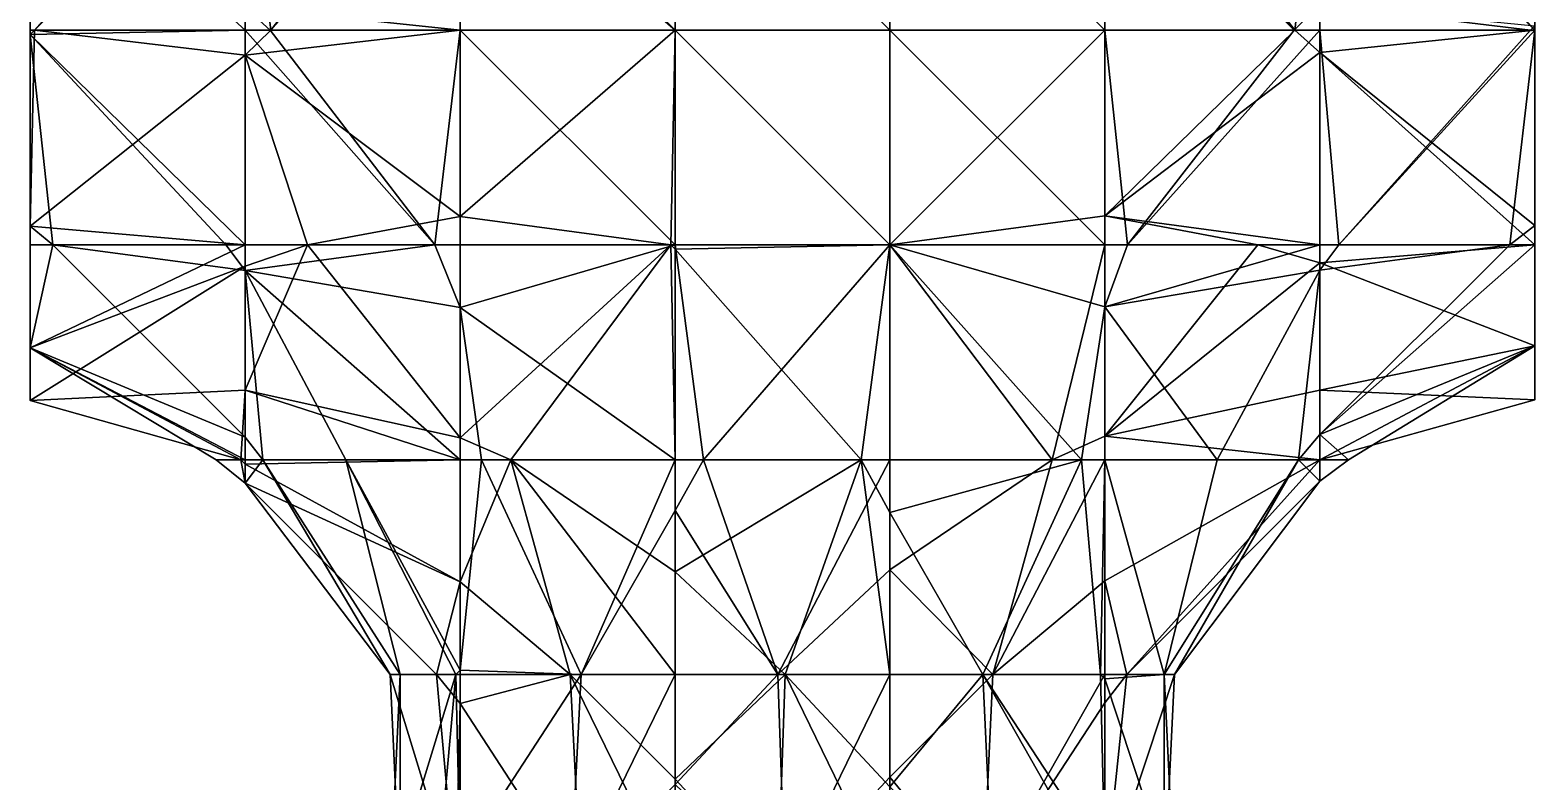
# Model space of a CAD drawing. Extents: x -3.14 to 3.14, y -3.14 to 3.14.
# Drawn here: x -3.142 to 0, y -1.571 to 0 of the extents above; entities that cross this region are included whole.
import ezdxf

# ---------------------------------------------------------------- set-up
doc = ezdxf.new("R2010")
doc.units = 0

msp = doc.modelspace()

# ---------------------------------------------------------------- linework, layer by layer
at = {"color": 7}
for p, q in [((-2.7322, 0.4488, -3.1416), (-3.1326, 0, -3.1416)), ((-3.1416, 0, 0.009), (-3.1416, 0.4084, 0.4488)), ((-3.1326, 0, -3.1416), (-3.1416, -0.009, -3.1416)), ((-3.1416, -0.009, 0), (-3.1416, 0, 0.009)), ((-0.4094, -0.4488, -3.1416), (-0.009, 0, -3.1416)), ((0, 0, 3.1416), (-0.4094, -0.4488, 3.1416)), ((-0.009, 0, -3.1416), (0, 0.009, -3.1416)), ((-3.1416, -0.009, -3.1416), (-3.1416, -0.4094, -2.6928)), ((-3.1416, -0.4094, -0.4488), (-3.1416, -0.009, 0)), ((-3.1416, -0.4094, -2.6928), (-3.1416, -0.4488, -2.6401)), ((-3.1416, -0.4488, -0.5015), (-3.1416, -0.4094, -0.4488)), ((-3.1416, -0.4488, -2.6401), (-3.1416, -0.6636, -2.244)), ((-3.1416, -0.6636, -0.8976), (-3.1416, -0.4488, -0.5015)), ((-0.4488, -0.5015, -3.1416), (-0.4094, -0.4488, -3.1416)), ((-0.4094, -0.4488, 3.1416), (-0.4488, -0.5015, 3.1416)), ((-0.6636, -0.8976, -3.1416), (-0.4488, -0.5015, -3.1416)), ((-0.4488, -0.5015, 3.1416), (-0.6636, -0.8976, 3.1416)), ((-3.1416, -0.6636, -2.244), (-3.1416, -0.7739, -1.7952)), ((-3.1416, -0.7739, -1.3464), (-3.1416, -0.6636, -0.8976)), ((-3.1416, -0.7739, -1.7952), (-3.1416, -0.7739, -1.3464)), ((-0.7739, -1.3464, -3.1416), (-0.6636, -0.8976, -3.1416)), ((-0.6636, -0.8976, 3.1416), (-0.7739, -1.3464, 3.1416)), ((-0.7739, -1.7952, -3.1416), (-0.7739, -1.3464, -3.1416)), ((-0.7739, -1.3464, 3.1416), (-0.7739, -1.7952, 3.1416))]:
    msp.add_line(p, q, dxfattribs=at)
at = {"color": 30}
for points in [[(-3.1326, 0, -3.1416), (-2.7322, 0.4488, -3.1416), (-2.6928, 0.4488, -3.0944)], [(-3.1326, 0, -3.1416), (-2.6928, 0.4488, -3.0944), (-2.6928, 0, -2.7332)], [(-2.6928, 0.4488, -3.0944), (-2.2912, 0.4488, -2.6928), (-2.6391, 0, -2.6928)], [(-2.6928, 0.4488, -3.0944), (-2.6391, 0, -2.6928), (-2.6928, 0, -2.7332)], [(-2.6391, 0, -2.6928), (-2.2912, 0.4488, -2.6928), (-2.244, 0.4488, -2.6556)], [(-2.6391, 0, -2.6928), (-2.244, 0.4488, -2.6556), (-2.244, 0, -2.4822)], [(-2.244, 0.4488, -2.6556), (-1.7952, 0.4488, -2.3896), (-1.7952, 0, -2.3689)], [(-2.244, 0.4488, -2.6556), (-1.7952, 0, -2.3689), (-2.244, 0, -2.4822)], [(-1.7952, 0, 0.7739), (-1.7952, 0.4488, 0.8976), (-2.244, 0.3884, 0.8976)], [(-1.7952, 0.4488, -2.3896), (-1.3464, 0.4488, -2.253), (-1.3464, 0, -2.3689)], [(-1.7952, 0.4488, -2.3896), (-1.3464, 0, -2.3689), (-1.7952, 0, -2.3689)], [(-1.3464, 0, 0.7739), (-1.3464, 0.4488, 0.7522), (-1.7952, 0.4488, 0.8976)], [(-1.3464, 0, 0.7739), (-1.7952, 0.4488, 0.8976), (-1.7952, 0, 0.7739)], [(-1.7952, 0, 0.7739), (-1.7952, 0.4488, 0.8976), (-1.7952, 0.4488, 0.8976)], [(-0.8976, 0, 0.6636), (-0.8976, 0.4488, 0.4934), (-1.3464, 0.4488, 0.7522)], [(-0.8976, 0, 0.6636), (-1.3464, 0.4488, 0.7522), (-1.3464, 0, 0.7739)], [(-1.3464, 0.4488, -2.253), (-0.8976, 0.3895, -2.244), (-0.8976, 0, -2.4822)], [(-1.3464, 0.4488, -2.253), (-0.8976, 0, -2.4822), (-1.3464, 0, -2.3689)], [(-0.5015, 0, 0.4488), (-0.8451, 0.4488, 0.4488), (-0.8976, 0.4488, 0.4934)], [(-0.5015, 0, 0.4488), (-0.8976, 0.4488, 0.4934), (-0.8976, 0, 0.6636)], [(-0.4488, 0.4488, 0.0525), (-0.8451, 0.4488, 0.4488), (-0.5015, 0, 0.4488)], [(-0.4488, 0.4488, 0.0525), (-0.5015, 0, 0.4488), (-0.4488, 0, 0.4094)], [(0, 0, 0), (-0.4084, 0.4488, 0), (-0.4488, 0.4488, 0.0525)], [(0, 0, 0), (-0.4488, 0.4488, 0.0525), (-0.4488, 0, 0.4094)], [(0, 0.4094, -0.4488), (-0.4084, 0.4488, 0), (0, 0, 0)], [(0, 0.4094, -0.4488), (0, 0, 0), (0, 0, 0)], [(-2.6928, 0, 0.4094), (-2.6928, 0.0472, 0.4488), (-3.1416, 0.4084, 0.4488)], [(-2.6928, 0, 0.4094), (-3.1416, 0.4084, 0.4488), (-3.1416, 0, 0.009)], [(-2.6928, 0.0472, 0.4488), (-2.244, 0, 0.6636), (-2.244, 0.3884, 0.8976)], [(-1.7952, 0, 0.7739), (-2.244, 0.3884, 0.8976), (-2.244, 0, 0.6636)], [(-0.8976, 0.3895, -2.244), (-0.4488, 0.0525, -2.6928), (-0.5025, 0, -2.6928)], [(-0.8976, 0.3895, -2.244), (-0.5025, 0, -2.6928), (-0.8976, 0, -2.4822)], [(-2.6401, 0, 0.4488), (-2.6928, 0.0472, 0.4488), (-2.6928, 0, 0.4094)], [(-2.6928, 0.0472, 0.4488), (-2.6401, 0, 0.4488), (-2.244, 0, 0.6636)], [(-0.5025, 0, -2.6928), (-0.4488, 0.0525, -2.6928), (-0.4488, 0, -2.7332)], [(-0.4488, 0.0525, -2.6928), (0, 0.009, -3.1416), (-0.009, 0, -3.1416)], [(-0.4488, 0.0525, -2.6928), (-0.009, 0, -3.1416), (-0.4488, 0, -2.7332)], [(-3.1326, 0, -3.1416), (-2.6928, -0.0525, -2.6928), (-3.1416, -0.4094, -2.6928)], [(-3.1326, 0, -3.1416), (-3.1416, -0.4094, -2.6928), (-3.1416, -0.009, -3.1416)], [(-3.1416, -0.009, 0), (-2.6928, -0.4488, 0.0525), (-2.6928, 0, 0.4094)], [(-3.1416, -0.009, 0), (-2.6928, 0, 0.4094), (-3.1416, 0, 0.009)], [(-3.1326, 0, -3.1416), (-2.6928, 0, -2.7332), (-2.6928, -0.0525, -2.6928)], [(-2.6391, 0, -2.6928), (-2.6928, -0.0525, -2.6928), (-2.6928, 0, -2.7332)], [(-2.2965, -0.4488, 0.4488), (-2.6401, 0, 0.4488), (-2.6928, 0, 0.4094)], [(-2.2965, -0.4488, 0.4488), (-2.6928, 0, 0.4094), (-2.6928, -0.4488, 0.0525)], [(-2.6928, -0.0525, -2.6928), (-2.6391, 0, -2.6928), (-2.244, 0, -2.4822)], [(-2.6928, -0.0525, -2.6928), (-2.244, 0, -2.4822), (-2.244, -0.3895, -2.244)], [(-2.244, 0, 0.6636), (-2.6401, 0, 0.4488), (-2.2965, -0.4488, 0.4488)], [(-2.244, 0, 0.6636), (-2.2965, -0.4488, 0.4488), (-2.244, -0.4488, 0.4934)], [(-1.7952, -0.4488, 0.7522), (-1.7952, 0, 0.7739), (-2.244, 0, 0.6636)], [(-1.7952, -0.4488, 0.7522), (-2.244, 0, 0.6636), (-2.244, -0.4488, 0.4934)], [(-1.7952, 0, -2.3689), (-1.8042, -0.4488, -2.244), (-2.244, -0.3895, -2.244)], [(-1.7952, 0, -2.3689), (-2.244, -0.3895, -2.244), (-2.244, 0, -2.4822)], [(-1.7952, 0, -2.3689), (-1.7952, -0.4488, -2.253), (-1.8042, -0.4488, -2.244)], [(-1.3464, -0.4488, 0.8976), (-1.3464, 0, 0.7739), (-1.7952, 0, 0.7739)], [(-1.3464, -0.4488, 0.8976), (-1.7952, 0, 0.7739), (-1.7952, -0.4488, 0.7522)], [(-1.7952, 0, -2.3689), (-1.3464, 0, -2.3689), (-1.3464, -0.4488, -2.3896)], [(-1.7952, 0, -2.3689), (-1.3464, -0.4488, -2.3896), (-1.7952, -0.4488, -2.253)], [(-1.3464, 0, -2.3689), (-0.8976, 0, -2.4822), (-0.8976, -0.4488, -2.6556)], [(-1.3464, 0, -2.3689), (-0.8976, -0.4488, -2.6556), (-1.3464, -0.4488, -2.3896)], [(-1.3464, -0.4488, 0.8976), (-0.8976, -0.3884, 0.8976), (-0.8976, 0, 0.6636)], [(-1.3464, -0.4488, 0.8976), (-0.8976, 0, 0.6636), (-1.3464, 0, 0.7739)], [(-1.3464, -0.4488, 0.8976), (-1.3464, 0, 0.7739), (-1.3464, -0.4488, 0.8976)], [(-0.8976, 0, -2.4822), (-0.5025, 0, -2.6928), (-0.8504, -0.4488, -2.6928)], [(-0.8976, 0, -2.4822), (-0.8504, -0.4488, -2.6928), (-0.8976, -0.4488, -2.6556)], [(-0.8976, -0.3884, 0.8976), (-0.4488, -0.0472, 0.4488), (-0.5015, 0, 0.4488)], [(-0.8976, -0.3884, 0.8976), (-0.5015, 0, 0.4488), (-0.8976, 0, 0.6636)], [(-0.8504, -0.4488, -2.6928), (-0.5025, 0, -2.6928), (-0.4488, 0, -2.7332)], [(-0.8504, -0.4488, -2.6928), (-0.4488, 0, -2.7332), (-0.4488, -0.4488, -3.0944)], [(-0.5015, 0, 0.4488), (-0.4488, -0.0472, 0.4488), (-0.4488, 0, 0.4094)], [(-0.4488, 0, -2.7332), (-0.009, 0, -3.1416), (-0.4094, -0.4488, -3.1416)], [(-0.4488, 0, -2.7332), (-0.4094, -0.4488, -3.1416), (-0.4488, -0.4488, -3.0944)], [(-0.4488, -0.0472, 0.4488), (0, 0, 0), (0, 0, 0)], [(-0.4488, -0.0472, 0.4488), (0, 0, 0), (-0.4488, 0, 0.4094)], [(-0.0525, -0.4488, 2.6928), (-0.4094, -0.4488, 3.1416), (0, 0, 3.1416)], [(-0.0525, -0.4488, 2.6928), (0, 0, 3.1416), (0, -0.4084, 2.6928)], [(0, 0, 0), (0, 0, 0), (0, 0, 0)], [(-3.0944, -0.4488, -0.4488), (-2.7332, -0.4488, 0), (-3.1416, -0.009, 0)], [(-3.0944, -0.4488, -0.4488), (-3.1416, -0.009, 0), (-3.1416, -0.4094, -0.4488)], [(-3.1416, -0.009, 0), (-2.7332, -0.4488, 0), (-2.6928, -0.4488, 0.0525)], [(-0.4488, -0.0472, 0.4488), (0, -0.4084, 0.4488), (0, 0, 0)], [(-3.1416, -0.4094, -2.6928), (-2.6928, -0.0525, -2.6928), (-2.6928, -0.4488, -2.2965)], [(-2.6928, -0.0525, -2.6928), (-2.244, -0.3895, -2.244), (-2.5623, -0.4488, -2.244)], [(-2.6928, -0.0525, -2.6928), (-2.5623, -0.4488, -2.244), (-2.6928, -0.4488, -2.2965)], [(-0.8976, -0.3884, 0.8976), (-0.4488, -0.4488, 0.8504), (-0.4488, -0.0472, 0.4488)], [(0, -0.4488, 0.5024), (0, -0.4084, 0.4488), (-0.4488, -0.0472, 0.4488)], [(0, -0.4488, 0.5024), (-0.4488, -0.0472, 0.4488), (-0.4488, -0.4488, 0.8504)], [(-2.5623, -0.4488, -2.244), (-2.244, -0.3895, -2.244), (-2.244, -0.4488, -2.199)], [(-2.244, -0.3895, -2.244), (-1.8042, -0.4488, -2.244), (-2.244, -0.4488, -2.199)], [(-0.8976, -0.3884, 0.8976), (-1.3464, -0.4488, 0.8976), (-0.8976, -0.4488, 0.9469)], [(-0.5781, -0.4488, 0.8976), (-0.8976, -0.3884, 0.8976), (-0.8976, -0.4488, 0.9469)], [(-0.8976, -0.3884, 0.8976), (-0.5781, -0.4488, 0.8976), (-0.4488, -0.4488, 0.8504)], [(-0.0525, -0.4488, 2.6928), (0, -0.4084, 2.6928), (0, -0.4488, 2.6391)], [(-3.0944, -0.4488, -0.4488), (-3.1416, -0.4094, -0.4488), (-3.1416, -0.4488, -0.5015)], [(-3.1416, -0.4094, -2.6928), (-2.6928, -0.4488, -2.2965), (-3.1416, -0.4488, -2.6401)], [(-2.6928, -0.4488, -2.2965), (-2.6928, -0.4934, -2.244), (-3.1416, -0.6636, -2.244)], [(-2.6928, -0.4488, -2.2965), (-3.1416, -0.6636, -2.244), (-3.1416, -0.4488, -2.6401)], [(-3.1416, -0.6636, -0.8976), (-2.6928, -0.8504, -0.4488), (-3.0944, -0.4488, -0.4488)], [(-3.1416, -0.6636, -0.8976), (-3.0944, -0.4488, -0.4488), (-3.1416, -0.4488, -0.5015)], [(-2.6928, -0.5025, 0), (-2.7332, -0.4488, 0), (-3.0944, -0.4488, -0.4488)], [(-2.6928, -0.5025, 0), (-3.0944, -0.4488, -0.4488), (-2.6928, -0.8504, -0.4488)], [(-2.7332, -0.4488, 0), (-2.6928, -0.5025, 0), (-2.6928, -0.4488, 0.0525)], [(-2.5623, -0.4488, -2.244), (-2.6928, -0.4934, -2.244), (-2.6928, -0.4488, -2.2965)], [(-2.5623, -0.4488, -2.244), (-2.244, -0.8518, -1.7952), (-2.6928, -0.7522, -1.7952)], [(-2.5623, -0.4488, -2.244), (-2.6928, -0.7522, -1.7952), (-2.6928, -0.4934, -2.244)], [(-2.6928, -0.5025, 0), (-2.244, -0.5793, 0.4488), (-2.2965, -0.4488, 0.4488)], [(-2.6928, -0.5025, 0), (-2.2965, -0.4488, 0.4488), (-2.6928, -0.4488, 0.0525)], [(-2.5623, -0.4488, -2.244), (-2.244, -0.4488, -2.199), (-2.244, -0.8518, -1.7952)], [(-2.2965, -0.4488, 0.4488), (-2.244, -0.5793, 0.4488), (-2.244, -0.4488, 0.4934)], [(-2.244, -0.5793, 0.4488), (-1.7952, -0.8976, 0.8518), (-1.7952, -0.4488, 0.7522)], [(-2.244, -0.5793, 0.4488), (-1.7952, -0.4488, 0.7522), (-2.244, -0.4488, 0.4934)], [(-1.8042, -0.4488, -2.244), (-2.1382, -0.8976, -1.7952), (-2.244, -0.8518, -1.7952)], [(-1.8042, -0.4488, -2.244), (-2.244, -0.8518, -1.7952), (-2.244, -0.4488, -2.199)], [(-1.8042, -0.4488, -2.244), (-1.7952, -0.8976, -1.9908), (-2.1382, -0.8976, -1.7952)], [(-1.7952, -0.4578, -2.244), (-1.8042, -0.4488, -2.244), (-1.7952, -0.4488, -2.253)], [(-1.8042, -0.4488, -2.244), (-1.7952, -0.4578, -2.244), (-1.7952, -0.8976, -1.9908)], [(-1.3464, -0.4488, -2.3896), (-1.4068, -0.8976, -2.244), (-1.7952, -0.4578, -2.244)], [(-1.3464, -0.4488, -2.3896), (-1.7952, -0.4578, -2.244), (-1.7952, -0.4488, -2.253)], [(-1.7359, -0.8976, 0.8976), (-1.3464, -0.4488, 0.8976), (-1.7952, -0.4488, 0.7522)], [(-1.7359, -0.8976, 0.8976), (-1.7952, -0.4488, 0.7522), (-1.7952, -0.8976, 0.8518)], [(-1.7952, -0.4578, -2.244), (-1.4068, -0.8976, -2.244), (-1.7952, -0.8976, -1.9908)], [(-1.3464, -0.4488, 0.8976), (-1.7359, -0.8976, 0.8976), (-1.3464, -0.8976, 1.1527)], [(-1.7359, -0.8976, 0.8976), (-1.3464, -0.4488, 0.8976), (-1.3464, -0.4488, 0.8976)], [(-1.3464, -0.4488, -2.3896), (-1.3464, -0.8976, -2.2933), (-1.4068, -0.8976, -2.244)], [(-1.3464, -0.4488, 0.8976), (-1.3464, -0.4488, 0.8976), (-1.3464, -0.4488, 0.8976)], [(-1.3464, -0.4488, -2.3896), (-0.8976, -0.4488, -2.6556), (-0.8976, -0.5781, -2.6928)], [(-1.3464, -0.4488, -2.3896), (-0.8976, -0.5781, -2.6928), (-0.9469, -0.8976, -2.6928)], [(-1.3464, -0.4488, -2.3896), (-0.9469, -0.8976, -2.6928), (-1.3464, -0.8976, -2.2933)], [(-1.0078, -0.8976, 1.3464), (-0.8976, -0.4488, 0.9469), (-1.3464, -0.4488, 0.8976)], [(-1.0078, -0.8976, 1.3464), (-1.3464, -0.4488, 0.8976), (-1.3464, -0.4488, 0.8976)], [(-1.0078, -0.8976, 1.3464), (-1.3464, -0.4488, 0.8976), (-1.3464, -0.8976, 1.1527)], [(-1.0078, -0.8976, 1.3464), (-0.8976, -0.8483, 1.3464), (-0.8976, -0.4488, 0.9469)], [(-0.8504, -0.4488, -2.6928), (-0.8976, -0.5781, -2.6928), (-0.8976, -0.4488, -2.6556)], [(-0.8976, -0.8483, 1.3464), (-0.4488, -0.486, 0.8976), (-0.5781, -0.4488, 0.8976)], [(-0.8976, -0.8483, 1.3464), (-0.5781, -0.4488, 0.8976), (-0.8976, -0.4488, 0.9469)], [(-0.8976, -0.5781, -2.6928), (-0.8504, -0.4488, -2.6928), (-0.4488, -0.4488, -3.0944)], [(-0.8976, -0.5781, -2.6928), (-0.4488, -0.4488, -3.0944), (-0.4488, -0.5015, -3.1416)], [(-0.5781, -0.4488, 0.8976), (-0.4488, -0.486, 0.8976), (-0.4488, -0.4488, 0.8504)], [(-0.4094, -0.4488, -3.1416), (-0.4488, -0.5015, -3.1416), (-0.4488, -0.4488, -3.0944)], [(-0.4488, -0.5015, 3.1416), (-0.4094, -0.4488, 3.1416), (-0.0525, -0.4488, 2.6928)], [(-0.4488, -0.5015, 3.1416), (-0.0525, -0.4488, 2.6928), (-0.4488, -0.8451, 2.6928)], [(-0.4488, -0.486, 0.8976), (0, -0.6594, 0.8976), (0, -0.4488, 0.5024)], [(-0.4488, -0.486, 0.8976), (0, -0.4488, 0.5024), (-0.4488, -0.4488, 0.8504)], [(-0.4488, -0.8451, 2.6928), (-0.0525, -0.4488, 2.6928), (0, -0.4488, 2.6391)], [(-0.4488, -0.8451, 2.6928), (0, -0.4488, 2.6391), (0, -0.6594, 2.244)], [(-2.6928, -0.4934, -2.244), (-2.6928, -0.7522, -1.7952), (-3.1416, -0.7739, -1.7952)], [(-2.6928, -0.4934, -2.244), (-3.1416, -0.7739, -1.7952), (-3.1416, -0.6636, -2.244)], [(-2.6556, -0.8976, -0.4488), (-2.4822, -0.8976, 0), (-2.6928, -0.5025, 0)], [(-2.6556, -0.8976, -0.4488), (-2.6928, -0.5025, 0), (-2.6928, -0.8504, -0.4488)], [(-2.6928, -0.5025, 0), (-2.4822, -0.8976, 0), (-2.244, -0.8976, 0.3895)], [(-2.6928, -0.5025, 0), (-2.244, -0.8976, 0.3895), (-2.244, -0.5793, 0.4488)], [(-0.8976, -0.8483, 1.3464), (-0.4488, -0.752, 1.3464), (-0.4488, -0.486, 0.8976)], [(-0.8976, -0.5781, -2.6928), (-0.4488, -0.5015, -3.1416), (-0.6636, -0.8976, -3.1416)], [(-0.4934, -0.8976, 2.6928), (-0.6636, -0.8976, 3.1416), (-0.4488, -0.5015, 3.1416)], [(-0.4934, -0.8976, 2.6928), (-0.4488, -0.5015, 3.1416), (-0.4488, -0.8451, 2.6928)], [(-0.4488, -0.752, 1.3464), (0, -0.6594, 0.8976), (-0.4488, -0.486, 0.8976)], [(-2.199, -0.8976, 0.4488), (-2.244, -0.5793, 0.4488), (-2.244, -0.8976, 0.3895)], [(-2.244, -0.5793, 0.4488), (-2.199, -0.8976, 0.4488), (-1.7952, -0.8976, 0.8518)], [(-0.9469, -0.8976, -2.6928), (-0.8976, -0.5781, -2.6928), (-0.8976, -0.8976, -2.7532)], [(-0.8976, -0.5781, -2.6928), (-0.6636, -0.8976, -3.1416), (-0.8976, -0.8976, -2.7532)], [(-0.4488, -0.8976, 1.7952), (-0.3895, -0.8976, 2.244), (0, -0.6594, 2.244)], [(-0.4488, -0.8976, 1.7952), (0, -0.6594, 2.244), (0, -0.7727, 1.7952)], [(-0.4488, -0.752, 1.3464), (0, -0.7727, 1.3464), (0, -0.6594, 0.8976)], [(-0.4488, -0.8451, 2.6928), (0, -0.6594, 2.244), (-0.3895, -0.8976, 2.244)], [(-2.7018, -0.8976, -1.3464), (-2.7532, -0.8976, -0.8976), (-3.1416, -0.6636, -0.8976)], [(-2.7018, -0.8976, -1.3464), (-3.1416, -0.6636, -0.8976), (-3.1416, -0.7739, -1.3464)], [(-3.1416, -0.6636, -0.8976), (-2.7532, -0.8976, -0.8976), (-2.6928, -0.8976, -0.5781)], [(-3.1416, -0.6636, -0.8976), (-2.6928, -0.8976, -0.5781), (-2.6928, -0.8504, -0.4488)], [(-2.6928, -0.7522, -1.7952), (-2.7018, -0.8976, -1.3464), (-3.1416, -0.7739, -1.3464)], [(-2.6928, -0.7522, -1.7952), (-3.1416, -0.7739, -1.3464), (-3.1416, -0.7739, -1.7952)], [(-2.6928, -0.7522, -1.7952), (-2.6928, -0.8976, -1.3554), (-2.7018, -0.8976, -1.3464)], [(-2.6928, -0.7522, -1.7952), (-2.244, -0.8518, -1.7952), (-2.244, -0.8976, -1.7359)], [(-2.6928, -0.7522, -1.7952), (-2.244, -0.8976, -1.7359), (-2.6928, -0.8976, -1.3554)], [(-0.4488, -0.8976, 1.7952), (-0.4488, -0.752, 1.3464), (-0.8976, -0.8483, 1.3464)], [(-0.4488, -0.8976, 1.7952), (0, -0.7727, 1.3464), (-0.4488, -0.752, 1.3464)], [(-0.4488, -0.8976, 1.7952), (-0.4488, -0.752, 1.3464), (-0.4488, -0.8976, 1.7952)], [(-0.4488, -0.8976, 1.7952), (0, -0.7727, 1.7952), (0, -0.7727, 1.3464)], [(-0.4934, -0.8976, 2.6928), (-0.4488, -0.8451, 2.6928), (-0.4488, -0.8976, 2.5623)], [(-0.4488, -0.8451, 2.6928), (-0.3895, -0.8976, 2.244), (-0.4488, -0.8976, 2.5623)], [(-2.6556, -0.8976, -0.4488), (-2.6928, -0.8504, -0.4488), (-2.6928, -0.8976, -0.5781)], [(-2.244, -0.8518, -1.7952), (-2.1382, -0.8976, -1.7952), (-2.244, -0.8976, -1.7359)], [(-0.8976, -0.8483, 1.3464), (-1.0078, -0.8976, 1.3464), (-0.8976, -0.8976, 1.4068)], [(-0.4488, -0.8976, 1.7952), (-0.8976, -0.8483, 1.3464), (-0.8976, -0.8976, 1.4068)], [(-2.7532, -0.8976, -0.8976), (-2.6928, -0.9469, -0.8976), (-2.6928, -0.8976, -0.5781)], [(-2.6928, -0.9469, -0.8976), (-2.7532, -0.8976, -0.8976), (-2.7018, -0.8976, -1.3464)], [(-2.6928, -0.9066, -1.3464), (-2.7018, -0.8976, -1.3464), (-2.6928, -0.8976, -1.3554)], [(-2.6928, -0.9469, -0.8976), (-2.7018, -0.8976, -1.3464), (-2.6928, -0.9066, -1.3464)], [(-2.244, -0.8976, -1.7359), (-2.244, -1.1527, -1.3464), (-2.6928, -0.9066, -1.3464)], [(-2.244, -0.8976, -1.7359), (-2.6928, -0.9066, -1.3464), (-2.6928, -0.8976, -1.3554)], [(-2.6928, -0.9469, -0.8976), (-2.3896, -1.3464, -0.4488), (-2.6556, -0.8976, -0.4488)], [(-2.6928, -0.9469, -0.8976), (-2.6556, -0.8976, -0.4488), (-2.6928, -0.8976, -0.5781)], [(-2.244, -1.1527, -1.3464), (-2.6928, -0.9469, -0.8976), (-2.6928, -0.9066, -1.3464)], [(-2.3689, -1.3464, 0), (-2.4822, -0.8976, 0), (-2.6556, -0.8976, -0.4488)], [(-2.3689, -1.3464, 0), (-2.6556, -0.8976, -0.4488), (-2.3896, -1.3464, -0.4488)], [(-2.4822, -0.8976, 0), (-2.3689, -1.3464, 0), (-2.253, -1.3464, 0.4488)], [(-2.4822, -0.8976, 0), (-2.253, -1.3464, 0.4488), (-2.244, -1.3374, 0.4488)], [(-2.4822, -0.8976, 0), (-2.244, -1.3374, 0.4488), (-2.244, -0.8976, 0.3895)], [(-2.244, -1.3374, 0.4488), (-2.199, -0.8976, 0.4488), (-2.244, -0.8976, 0.3895)], [(-1.9908, -1.3464, 0.8976), (-2.199, -0.8976, 0.4488), (-2.244, -1.3374, 0.4488)], [(-2.1382, -0.8976, -1.7952), (-2.0139, -1.3464, -1.3464), (-2.244, -1.1527, -1.3464)], [(-2.1382, -0.8976, -1.7952), (-2.244, -1.1527, -1.3464), (-2.244, -0.8976, -1.7359)], [(-1.9908, -1.3464, 0.8976), (-1.7952, -0.8976, 0.8518), (-2.199, -0.8976, 0.4488)], [(-1.7952, -1.132, -1.7952), (-2.1382, -0.8976, -1.7952), (-1.7952, -0.8976, -1.9908)], [(-2.1382, -0.8976, -1.7952), (-1.7952, -1.132, -1.7952), (-1.7952, -1.3464, -1.5808)], [(-2.1382, -0.8976, -1.7952), (-1.7952, -1.3464, -1.5808), (-2.0139, -1.3464, -1.3464)], [(-1.9908, -1.3464, 0.8976), (-1.7952, -1.0034, 0.8976), (-1.7952, -0.8976, 0.8518)], [(-1.7952, -1.0034, 0.8976), (-1.7359, -0.8976, 0.8976), (-1.7952, -0.8976, 0.8518)], [(-1.4068, -0.8976, -2.244), (-1.5651, -1.3464, -1.7952), (-1.7952, -1.132, -1.7952)], [(-1.4068, -0.8976, -2.244), (-1.7952, -1.132, -1.7952), (-1.7952, -0.8976, -1.9908)], [(-1.5808, -1.3464, 1.3464), (-1.7359, -0.8976, 0.8976), (-1.7952, -1.0034, 0.8976)], [(-1.5808, -1.3464, 1.3464), (-1.3464, -0.8976, 1.1527), (-1.7359, -0.8976, 0.8976)], [(-1.5808, -1.3464, 1.3464), (-1.3464, -1.1277, 1.3464), (-1.3464, -0.8976, 1.1527)], [(-1.4068, -0.8976, -2.244), (-1.3464, -1.3464, -2.0139), (-1.5651, -1.3464, -1.7952)], [(-1.3464, -1.0078, -2.244), (-1.4068, -0.8976, -2.244), (-1.3464, -0.8976, -2.2933)], [(-1.4068, -0.8976, -2.244), (-1.3464, -1.0078, -2.244), (-1.3464, -1.3464, -2.0139)], [(-1.3464, -1.1277, 1.3464), (-1.0078, -0.8976, 1.3464), (-1.3464, -0.8976, 1.1527)], [(-0.9469, -0.8976, -2.6928), (-1.1527, -1.3464, -2.244), (-1.3464, -1.0078, -2.244)], [(-0.9469, -0.8976, -2.6928), (-1.3464, -1.0078, -2.244), (-1.3464, -0.8976, -2.2933)], [(-1.132, -1.3464, 1.7952), (-1.0078, -0.8976, 1.3464), (-1.3464, -1.1277, 1.3464)], [(-0.9469, -0.8976, -2.6928), (-0.9066, -1.3464, -2.6928), (-1.1527, -1.3464, -2.244)], [(-1.132, -1.3464, 1.7952), (-0.8976, -1.1508, 1.7952), (-0.8976, -0.8976, 1.4068)], [(-1.132, -1.3464, 1.7952), (-0.8976, -0.8976, 1.4068), (-1.0078, -0.8976, 1.3464)], [(-0.9066, -1.3464, -2.6928), (-0.9469, -0.8976, -2.6928), (-0.8976, -0.8976, -2.7532)], [(-0.9066, -1.3464, -2.6928), (-0.8976, -0.8976, -2.7532), (-0.8976, -1.3464, -2.7018)], [(-0.8976, -0.8976, -2.7532), (-0.6636, -0.8976, -3.1416), (-0.7739, -1.3464, -3.1416)], [(-0.8976, -0.8976, -2.7532), (-0.7739, -1.3464, -3.1416), (-0.8976, -1.3464, -2.7018)], [(-0.8976, -1.1508, 1.7952), (-0.4488, -0.8976, 1.7952), (-0.4488, -0.8976, 1.7952)], [(-0.8976, -1.1508, 1.7952), (-0.4488, -0.8976, 1.7952), (-0.8976, -0.8976, 1.4068)], [(-0.8518, -1.3464, 2.244), (-0.4488, -0.8976, 1.7952), (-0.8976, -1.1508, 1.7952)], [(-0.8518, -1.3464, 2.244), (-0.4488, -0.9426, 2.244), (-0.4488, -0.8976, 1.7952)], [(-0.7739, -1.3464, 3.1416), (-0.6636, -0.8976, 3.1416), (-0.4934, -0.8976, 2.6928)], [(-0.7739, -1.3464, 3.1416), (-0.4934, -0.8976, 2.6928), (-0.7522, -1.3464, 2.6928)], [(-0.4488, -0.9426, 2.244), (-0.7522, -1.3464, 2.6928), (-0.4934, -0.8976, 2.6928)], [(-0.4488, -0.9426, 2.244), (-0.4934, -0.8976, 2.6928), (-0.4488, -0.8976, 2.5623)], [(-0.4488, -0.8976, 1.7952), (-0.4488, -0.8976, 1.7952), (-0.4488, -0.8976, 1.7952)], [(-0.3895, -0.8976, 2.244), (-0.4488, -0.9426, 2.244), (-0.4488, -0.8976, 2.5623)], [(-0.4488, -0.9426, 2.244), (-0.3895, -0.8976, 2.244), (-0.4488, -0.8976, 1.7952)], [(-0.4488, -0.9426, 2.244), (-0.4488, -0.8976, 1.7952), (-0.4488, -0.8976, 1.7952)], [(-2.6928, -0.9469, -0.8976), (-2.2933, -1.3464, -0.8976), (-2.3896, -1.3464, -0.4488)], [(-2.244, -1.1527, -1.3464), (-2.2933, -1.3464, -0.8976), (-2.6928, -0.9469, -0.8976)], [(-0.4488, -0.9426, 2.244), (-0.8518, -1.3464, 2.244), (-0.7522, -1.3464, 2.6928)], [(-1.7952, -1.0034, 0.8976), (-1.9908, -1.3464, 0.8976), (-1.7952, -1.3464, 1.132)], [(-1.5808, -1.3464, 1.3464), (-1.7952, -1.0034, 0.8976), (-1.7952, -1.3464, 1.132)], [(-1.3464, -1.0078, -2.244), (-1.1527, -1.3464, -2.244), (-1.3464, -1.3464, -2.0139)], [(-1.3464, -1.1277, 1.3464), (-1.5808, -1.3464, 1.3464), (-1.3464, -1.3464, 1.5651)], [(-1.132, -1.3464, 1.7952), (-1.3464, -1.1277, 1.3464), (-1.3464, -1.3464, 1.5651)], [(-2.244, -1.1527, -1.3464), (-2.244, -1.3464, -1.0078), (-2.2933, -1.3464, -0.8976)], [(-2.244, -1.1527, -1.3464), (-2.0139, -1.3464, -1.3464), (-2.244, -1.3464, -1.0078)], [(-1.7952, -1.132, -1.7952), (-1.5651, -1.3464, -1.7952), (-1.7952, -1.3464, -1.5808)], [(-0.8976, -1.1508, 1.7952), (-1.132, -1.3464, 1.7952), (-0.8976, -1.3464, 2.1382)], [(-0.8518, -1.3464, 2.244), (-0.8976, -1.1508, 1.7952), (-0.8976, -1.3464, 2.1382)], [(-2.3896, -1.7952, 0.4488), (-2.253, -1.3464, 0.4488), (-2.3689, -1.3464, 0)], [(-2.3896, -1.7952, 0.4488), (-2.3689, -1.3464, 0), (-2.3689, -1.7952, 0)], [(-2.3689, -1.7952, 0), (-2.3689, -1.3464, 0), (-2.3896, -1.3464, -0.4488)], [(-2.3689, -1.7952, 0), (-2.3896, -1.3464, -0.4488), (-2.253, -1.7952, -0.4488)], [(-2.253, -1.7952, -0.4488), (-2.3896, -1.3464, -0.4488), (-2.2933, -1.3464, -0.8976)], [(-2.253, -1.3464, 0.4488), (-2.3896, -1.7952, 0.4488), (-2.2933, -1.7952, 0.8976)], [(-2.244, -1.4068, -0.8976), (-2.2933, -1.3464, -0.8976), (-2.244, -1.3464, -1.0078)], [(-2.253, -1.7952, -0.4488), (-2.2933, -1.3464, -0.8976), (-2.244, -1.4068, -0.8976)], [(-2.253, -1.3464, 0.4488), (-2.2933, -1.7952, 0.8976), (-2.244, -1.7348, 0.8976)], [(-2.244, -1.3374, 0.4488), (-2.253, -1.3464, 0.4488), (-2.244, -1.3464, 0.4578)], [(-2.253, -1.3464, 0.4488), (-2.244, -1.7348, 0.8976), (-2.244, -1.3464, 0.4578)], [(-1.9908, -1.3464, 0.8976), (-2.244, -1.3374, 0.4488), (-2.244, -1.3464, 0.4578)], [(-2.244, -1.7348, 0.8976), (-1.9908, -1.3464, 0.8976), (-2.244, -1.3464, 0.4578)], [(-2.0139, -1.3464, -1.3464), (-1.9908, -1.7952, -0.8976), (-2.244, -1.4068, -0.8976)], [(-2.0139, -1.3464, -1.3464), (-2.244, -1.4068, -0.8976), (-2.244, -1.3464, -1.0078)], [(-2.0139, -1.7952, 1.3464), (-1.9908, -1.3464, 0.8976), (-2.244, -1.7348, 0.8976)], [(-1.7952, -1.5651, -1.3464), (-2.0139, -1.3464, -1.3464), (-1.7952, -1.3464, -1.5808)], [(-2.0139, -1.3464, -1.3464), (-1.7952, -1.5651, -1.3464), (-1.7952, -1.7952, -1.132)], [(-2.0139, -1.3464, -1.3464), (-1.7952, -1.7952, -1.132), (-1.9908, -1.7952, -0.8976)], [(-2.0139, -1.7952, 1.3464), (-1.7952, -1.5765, 1.3464), (-1.7952, -1.3464, 1.132)], [(-2.0139, -1.7952, 1.3464), (-1.7952, -1.3464, 1.132), (-1.9908, -1.3464, 0.8976)], [(-1.7952, -1.5765, 1.3464), (-1.5808, -1.3464, 1.3464), (-1.7952, -1.3464, 1.132)], [(-1.5651, -1.7952, 1.7952), (-1.5808, -1.3464, 1.3464), (-1.7952, -1.5765, 1.3464)], [(-1.5651, -1.3464, -1.7952), (-1.5808, -1.7952, -1.3464), (-1.7952, -1.5651, -1.3464)], [(-1.5651, -1.3464, -1.7952), (-1.7952, -1.5651, -1.3464), (-1.7952, -1.3464, -1.5808)], [(-1.5651, -1.7952, 1.7952), (-1.3464, -1.3464, 1.5651), (-1.5808, -1.3464, 1.3464)], [(-1.5651, -1.3464, -1.7952), (-1.3464, -1.7952, -1.5651), (-1.5808, -1.7952, -1.3464)], [(-1.3464, -1.5808, -1.7952), (-1.5651, -1.3464, -1.7952), (-1.3464, -1.3464, -2.0139)], [(-1.5651, -1.7952, 1.7952), (-1.3464, -1.5608, 1.7952), (-1.3464, -1.3464, 1.5651)], [(-1.5651, -1.3464, -1.7952), (-1.3464, -1.5808, -1.7952), (-1.3464, -1.7952, -1.5651)], [(-1.3464, -1.5608, 1.7952), (-1.132, -1.3464, 1.7952), (-1.3464, -1.3464, 1.5651)], [(-1.1527, -1.7952, 2.244), (-1.132, -1.3464, 1.7952), (-1.3464, -1.5608, 1.7952)], [(-1.1527, -1.3464, -2.244), (-1.132, -1.7952, -1.7952), (-1.3464, -1.5808, -1.7952)], [(-1.1527, -1.3464, -2.244), (-1.3464, -1.5808, -1.7952), (-1.3464, -1.3464, -2.0139)], [(-0.8976, -1.7359, -2.244), (-1.1527, -1.3464, -2.244), (-0.9066, -1.3464, -2.6928)], [(-1.1527, -1.7952, 2.244), (-0.8976, -1.4057, 2.244), (-0.8976, -1.3464, 2.1382)], [(-1.1527, -1.7952, 2.244), (-0.8976, -1.3464, 2.1382), (-1.132, -1.3464, 1.7952)], [(-1.1527, -1.3464, -2.244), (-0.8976, -1.7359, -2.244), (-0.8976, -1.7952, -2.1382)], [(-1.1527, -1.3464, -2.244), (-0.8976, -1.7952, -2.1382), (-1.132, -1.7952, -1.7952)], [(-0.8976, -1.3554, -2.6928), (-0.9066, -1.3464, -2.6928), (-0.8976, -1.3464, -2.7018)], [(-0.8976, -1.7359, -2.244), (-0.9066, -1.3464, -2.6928), (-0.8976, -1.3554, -2.6928)], [(-0.8976, -1.4057, 2.244), (-0.8518, -1.3464, 2.244), (-0.8976, -1.3464, 2.1382)], [(-0.8976, -1.7862, 2.6928), (-0.7522, -1.3464, 2.6928), (-0.8518, -1.3464, 2.244)], [(-0.8976, -1.7862, 2.6928), (-0.8518, -1.3464, 2.244), (-0.8976, -1.4057, 2.244)], [(-0.7739, -1.3464, -3.1416), (-0.7522, -1.7952, -2.6928), (-0.8976, -1.3554, -2.6928)], [(-0.7739, -1.3464, -3.1416), (-0.8976, -1.3554, -2.6928), (-0.8976, -1.3464, -2.7018)], [(-0.7739, -1.7952, 3.1416), (-0.7522, -1.3464, 2.6928), (-0.8976, -1.7862, 2.6928)], [(-0.7739, -1.3464, -3.1416), (-0.7739, -1.7952, -3.1416), (-0.7522, -1.7952, -2.6928)], [(-0.7739, -1.7952, 3.1416), (-0.7739, -1.3464, 3.1416), (-0.7522, -1.3464, 2.6928)], [(-0.7522, -1.7952, -2.6928), (-0.8976, -1.7359, -2.244), (-0.8976, -1.3554, -2.6928)], [(-2.253, -1.7952, -0.4488), (-2.244, -1.4068, -0.8976), (-2.244, -1.7952, -0.4578)], [(-2.244, -1.4068, -0.8976), (-1.9908, -1.7952, -0.8976), (-2.244, -1.7952, -0.4578)], [(-1.1527, -1.7952, 2.244), (-0.8976, -1.7862, 2.6928), (-0.8976, -1.4057, 2.244)], [(-1.7952, -1.5651, -1.3464), (-1.5808, -1.7952, -1.3464), (-1.7952, -1.7952, -1.132)], [(-1.3464, -1.5608, 1.7952), (-1.5651, -1.7952, 1.7952), (-1.3464, -1.7952, 2.0139)], [(-1.1527, -1.7952, 2.244), (-1.3464, -1.5608, 1.7952), (-1.3464, -1.7952, 2.0139)]]:
    msp.add_3dface(points, dxfattribs=at)

doc.saveas('drawing.dxf')
